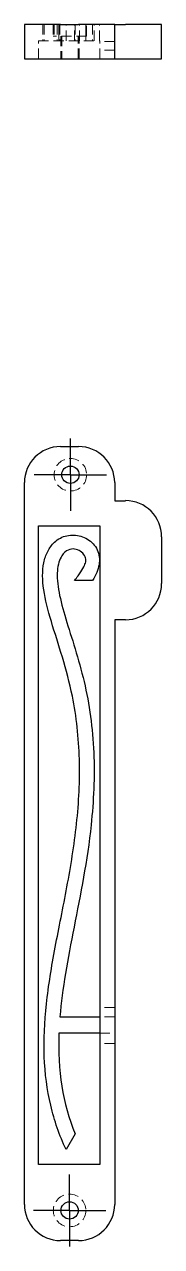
# Model space of a CAD drawing. Header units: millimetres. Extents: x 74 to 225, y 6 to 160.
# Drawn here: x 74.4 to 91.6, y 6.2 to 160.2 of the extents above.
import ezdxf

# ---------------------------------------------------------------- set-up
doc = ezdxf.new("R2010")
doc.units = ezdxf.units.MM
doc.linetypes.add('HIDDEN', pattern=[1.905, 1.27, -0.635])
doc.layers.add('10', color=7, linetype='Continuous')

# ---------------------------------------------------------------- blocks, each defined once
blk = doc.blocks.new('SW_CENTERMARKSYMBOL_0')
at = {"layer": '10', "color": 0}
for p, q in [((0, 2.5), (0, 4.55)), ((0, 0), (0, 2.5)), ((-2.5, 0), (-4.55, 0)), ((0, 0), (-2.5, 0)), ((0, 0), (0, -2.5)), ((0, 0), (2.5, 0)), ((2.5, 0), (4.55, 0)), ((0, -2.5), (0, -4.55))]:
    blk.add_line(p, q, dxfattribs=at)
blk = doc.blocks.new('SW_CENTERMARKSYMBOL_1')
at = {"layer": '10', "color": 0}
for p, q in [((0, 2.5), (0, 4.55)), ((0, 0), (0, 2.5)), ((-2.5, 0), (-4.55, 0)), ((0, 0), (-2.5, 0)), ((0, 0), (0, -2.5)), ((0, 0), (2.5, 0)), ((2.5, 0), (4.55, 0)), ((0, -2.5), (0, -4.55))]:
    blk.add_line(p, q, dxfattribs=at)

msp = doc.modelspace()

# ---------------------------------------------------------------- linework, layer by layer
at = {"color": 7, "linetype": 'Continuous', "lineweight": 25}
for p, q in [((74.36, 160.16), (74.36, 155.84)), ((78.91, 160.16), (74.36, 160.16)), ((78.91, 160.16), (81.18, 160.16)), ((85.73, 160.16), (81.18, 160.16)), ((85.73, 155.84), (85.73, 160.16)), ((85.73, 160.16), (87.09, 160.16)), ((91.64, 160.16), (87.09, 160.16)), ((91.64, 155.84), (91.64, 160.16)), ((74.36, 155.84), (78.91, 155.84)), ((78.91, 155.84), (81.18, 155.84)), ((81.18, 155.84), (85.73, 155.84)), ((85.73, 155.84), (87.09, 155.84)), ((87.09, 155.84), (91.64, 155.84)), ((78.91, 107), (81.18, 107)), ((74.36, 11.55), (74.36, 102.45)), ((85.73, 102.45), (85.73, 100.18)), ((85.73, 100.18), (87.09, 100.18)), ((76.14, 97.03), (83.87, 97.03)), ((76.14, 16.58), (76.14, 97.03)), ((83.87, 97.03), (83.87, 16.58)), ((91.64, 95.64), (91.64, 89.73)), ((82.93, 90.13), (80.66, 90.13)), ((87.09, 85.18), (85.73, 85.18)), ((85.73, 85.18), (85.73, 11.55)), ((78.83, 35.18), (83.87, 35.18)), ((83.87, 33.14), (78.71, 33.14)), ((80.74, 20.45), (79.61, 18.48)), ((83.87, 16.58), (76.14, 16.58)), ((81.18, 7), (78.91, 7))]:
    msp.add_line(p, q, dxfattribs=at)
at = {"color": 7, "linetype": 'HIDDEN', "lineweight": 18}
for p, q in [((76.66, 160.16), (76.66, 158.11)), ((76.84, 160.16), (76.84, 158.11)), ((78, 160.16), (78, 158.7)), ((78.11, 160.16), (78.11, 158.7)), ((78.5, 160.16), (78.5, 158.11)), ((78.68, 160.16), (78.68, 158.11)), ((78.71, 158.11), (78.71, 160.16)), ((78.83, 160.16), (78.83, 158.11)), ((79.61, 158.11), (79.61, 160.16)), ((80.66, 158.11), (80.66, 160.16)), ((80.74, 160.16), (80.74, 158.11)), ((81.31, 158.11), (81.31, 160.16)), ((82.09, 158.7), (82.09, 160.16)), ((82.1, 158.11), (82.1, 160.16)), ((82.2, 158.7), (82.2, 160.16)), ((82.93, 160.16), (82.93, 158.11)), ((83.14, 158.11), (83.14, 160.16)), ((83.81, 158.11), (83.81, 160.16)), ((78.11, 158.7), (78, 158.7)), ((82.2, 158.7), (78.11, 158.7)), ((78.96, 158.7), (78.96, 155.84)), ((79.06, 158.7), (79.06, 155.84)), ((81.14, 155.84), (81.14, 158.7)), ((81.25, 155.84), (81.25, 158.7)), ((76.14, 155.84), (76.14, 158.11)), ((76.14, 158.11), (83.87, 158.11)), ((83.87, 155.84), (83.87, 158.11)), ((85.73, 158.03), (83.87, 158.03)), ((85.73, 156.9), (83.87, 156.9)), ((85.73, 36.35), (83.87, 36.35)), ((85.73, 35.18), (83.87, 35.18)), ((83.87, 33.14), (85.73, 33.14)), ((85.73, 31.8), (83.87, 31.8))]:
    msp.add_line(p, q, dxfattribs=at)
at = {"color": 7, "linetype": 'HIDDEN', "lineweight": 18, "flags": 128}
msp.add_lwpolyline([(78.71, 33.14), (78.71, 33.14)], dxfattribs=at)
at = {"color": 7, "linetype": 'HIDDEN', "lineweight": 18}
for centre in [(80.15, 103.45), (80.05, 10.79)]:
    msp.add_circle(centre, 2.05, dxfattribs=at)
at = {"color": 7, "linetype": 'Continuous', "lineweight": 25}
for centre in [(80.15, 103.45), (80.05, 10.79)]:
    msp.add_circle(centre, 1.09, dxfattribs=at)
for centre, start, end in [((78.91, 102.45), 90, 180), ((81.18, 102.45), 0, 90), ((87.09, 95.64), 0, 90), ((87.09, 89.73), 270, 0), ((78.91, 11.55), 180, 270), ((81.18, 11.55), 270, 0)]:
    msp.add_arc(centre, 4.55, start, end, dxfattribs=at)
for points, knots in [([(79.61, 18.48), (78.77, 20.24), (77.48, 23.95), (76.68, 30.07), (76.99, 36.72), (78.18, 43.87), (79.76, 51.47), (81.08, 59.45), (81.5, 67.65), (80.72, 74.78), (79.17, 80.53), (77.68, 85.04), (76.64, 89.04), (76.59, 91.9), (77.24, 93.84), (78, 94.88), (79.13, 95.69), (80.34, 95.94), (81.49, 95.74), (82.32, 95.37), (83.04, 94.8), (83.76, 93.76), (83.94, 92.12), (83.36, 90.81), (82.93, 90.13)], [-1, -1, -1, -1, -0.928571, -0.857143, -0.785714, -0.714286, -0.642857, -0.571429, -0.5, -0.428571, -0.380952, -0.333333, -0.285714, -0.238095, -0.214286, -0.190476, -0.174603, -0.142857, -0.125, -0.107143, -0.089286, -0.071429, -0.035714, 0, 0, 0, 0]), ([(80.66, 90.13), (81, 90.54), (81.53, 91.27), (81.88, 91.91), (82.05, 92.32), (82.13, 92.74), (81.99, 93.3), (81.43, 93.85), (80.71, 94.14), (79.87, 94.08), (79.12, 93.43), (78.68, 92.46), (78.42, 91.02), (78.61, 88.72), (79.52, 85.38), (80.75, 81.59), (81.93, 77.44), (82.76, 73.02), (83.29, 66.95), (82.87, 57.74), (80.97, 48.37), (79.46, 40.56), (78.97, 36.93), (78.83, 35.18)], [0, 0, 0, 0, 0.0291258, 0.0582516, 0.0728145, 0.0873775, 0.1165033, 0.1456291, 0.1747549, 0.2038807, 0.2330065, 0.2524237, 0.271841, 0.3106754, 0.3495098, 0.3883442, 0.4271786, 0.4660131, 0.5048475, 0.5825163, 0.6990196, 0.7572712, 0.8155229, 0.8155229, 0.8155229, 0.8155229])]:
    msp.add_open_spline(points, degree=3, knots=knots, dxfattribs=at)
msp.add_open_spline([(78.71, 33.14), (78.53, 28.44), (79.18, 24.24), (80.74, 20.45)], degree=3, dxfattribs=at)

# ---------------------------------------------------------------- block references
at = {"layer": '10'}
for name, p in [('SW_CENTERMARKSYMBOL_0', (80.15, 103.45)), ('SW_CENTERMARKSYMBOL_1', (80.05, 10.79))]:
    msp.add_blockref(name, p, dxfattribs=at)

doc.saveas('drawing.dxf')
